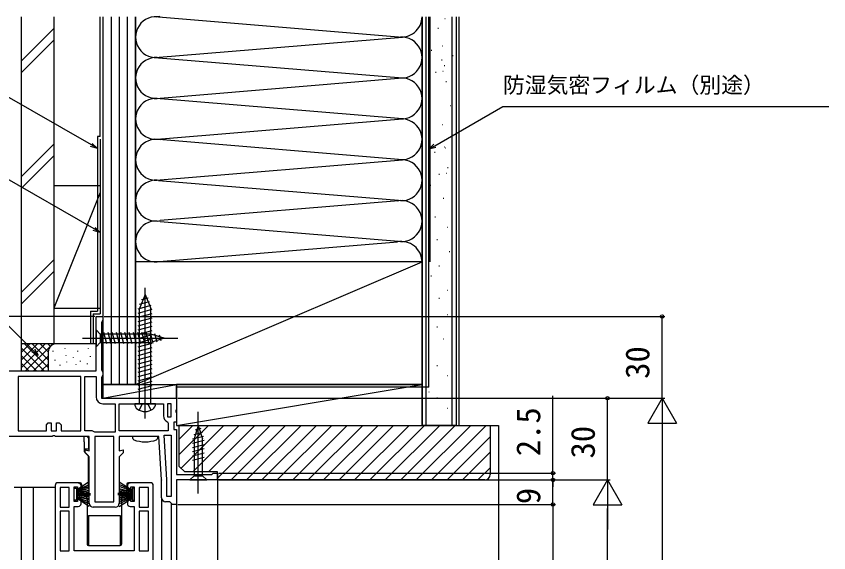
# Model space of a CAD drawing. Units: millimetres, scale not verified. Extents: x -525 to 525, y -785 to 781.
# Drawn here: x -276.9 to 21, y 388.5 to 585.4 of the extents above; entities that cross this region are included whole.
import ezdxf
from ezdxf.enums import TextEntityAlignment as Align

# ---------------------------------------------------------------- set-up
doc = ezdxf.new("R2010")
doc.units = ezdxf.units.MM
doc.header["$LTSCALE"] = 4
for name, color, linetype in [('0-2_YKK_11', 7, 'Continuous'), ('0-4_YKK_12', 2, 'Continuous'), ('0-5_YKK_13', 4, 'Continuous'), ('0-7_YKK_D', 6, 'Continuous'), ('0-9_YSS_K', 3, 'Continuous'), ('0-A_YSS_KE', 3, 'Continuous')]:
    doc.layers.add(name, color=color, linetype=linetype)
doc.styles.add('ＭＳ ゴシック', font='')
doc.styles.get('ＭＳ ゴシック').set_extended_font_data('MS Gothic')

msp = doc.modelspace()

# ---------------------------------------------------------------- linework, layer by layer
at = {"layer": '0-2_YKK_11'}
for p, q in [((-254.1, 414.236), (-261.6, 414.236)), ((-227.6, 414.236), (-235.1, 414.236)), ((-240.6, 405.236), (-248.6, 405.236))]:
    msp.add_line(p, q, dxfattribs=at)
for points in [[(-325.1, 455.236), (-247.6, 455.236), (-247.6, 475.236), (-245.1, 475.236), (-245.1, 473.936), (-245.35, 473.503), (-245.6, 473.07), (-245.6, 455.602), (-245.35, 455.169), (-245.1, 454.736), (-245.1, 453.736), (-245.35, 453.303), (-245.6, 452.87), (-245.6, 445.236), (-218.1, 445.236), (-218.1, 441.161), (-218.288, 440.77), (-218.288, 440.302), (-218.1, 439.912), (-218.1, 436.436), (-219.1, 436.436), (-219.1, 433.736), (-218.1, 433.736), (-218.1, 417.236), (-205.192, 417.236), (-204.896, 417.486), (-204.6, 417.736), (-203.1, 417.736), (-203.1, 415.236), (-218.1, 415.236), (-218.1, 406.236), (-219.6, 406.236), (-220.1, 406.736), (-220.6, 407.236), (-222.1, 407.236)], [(-251.7, 433.236), (-251.7, 453.236), (-247.6, 453.236), (-247.6, 445.736)], [(-245.1, 443.236), (-240.6, 443.236), (-240.6, 432.736), (-248.1, 432.736), (-248.533, 432.986), (-248.966, 433.236), (-251.7, 433.236)], [(-221.1, 433.236), (-239.1, 433.236), (-239.1, 443.236), (-222.9, 443.236), (-222.9, 438.736)], [(-221.422, 436.588), (-221.1, 436.121), (-221.1, 433.236)], [(-250.1, 406.736), (-250.1, 423.736), (-251.6, 425.236), (-251.6, 426.297), (-250.1, 425.895), (-250.1, 431.236), (-262.476, 431.236), (-262.866, 431.424), (-263.335, 431.424), (-263.725, 431.236), (-290.1, 431.236), (-290.1, 425.895), (-288.6, 426.297), (-288.6, 425.236), (-290.1, 423.736), (-290.1, 406.736)], [(-223.6, 408.736), (-223.6, 415.236), (-224.6, 431.236), (-239.1, 431.236), (-239.1, 425.895), (-237.6, 426.297), (-237.6, 425.236), (-239.1, 423.736), (-239.1, 406.736)], [(-262.6, 413.236), (-262.6, 355.236), (-259.978, 355.236), (-259.658, 355.812), (-260.2, 356.68), (-260.2, 362.036), (-255.393, 362.036), (-256.385, 356.41)], [(-253.1, 406.536), (-253.1, 408.536), (-254.4, 408.536), (-254.4, 407.336), (-255.6, 407.336), (-255.6, 412.736), (-254.4, 412.736), (-254.4, 411.536), (-253.1, 411.536), (-253.1, 413.236)], [(-236.1, 413.236), (-236.1, 411.536), (-234.8, 411.536), (-234.8, 412.736), (-233.6, 412.736), (-233.6, 407.336), (-234.8, 407.336), (-234.8, 408.536), (-236.1, 408.536), (-236.1, 406.536)], [(-229.629, 339.063), (-226.6, 356.236), (-226.6, 413.236)], [(-235.1, 405.536), (-233.6, 405.536), (-233.6, 389.236), (-255.6, 389.236), (-255.6, 405.536), (-254.1, 405.536)]]:
    msp.add_lwpolyline(points, dxfattribs=at)
for points in [[(-253.2, 453.236), (-276.1, 453.236), (-276.1, 433.236), (-265.8, 433.236), (-265.8, 435.536), (-265.1, 436.236), (-264.1, 436.236), (-264.1, 433.236), (-262.1, 433.236), (-262.1, 436.236), (-261.1, 436.236), (-260.4, 435.536), (-260.4, 433.236), (-253.2, 433.236)], [(-220.1, 438.436), (-220.1, 443.236), (-221.4, 443.236), (-221.4, 438.436)], [(-248.1, 431.236), (-248.1, 407.236), (-241.1, 407.236), (-241.1, 431.236)], [(-220.1, 431.736), (-220.1, 409.236), (-221.6, 409.236), (-221.6, 415.299), (-222.628, 431.736)], [(-260.8, 412.436), (-260.8, 405.236), (-257.4, 405.236), (-257.4, 412.436)], [(-231.8, 412.436), (-231.8, 405.236), (-228.4, 405.236), (-228.4, 412.436)], [(-257.4, 389.236), (-257.4, 403.836), (-260.8, 403.836), (-260.8, 389.236)], [(-231.8, 403.836), (-231.8, 389.236), (-228.4, 389.236), (-228.4, 403.836)]]:
    msp.add_lwpolyline(points, close=True, dxfattribs=at)
for centre, radius, start, end in [((-245.1, 445.736), 2.5, 180.00001, 269.99999), ((-220.6, 438.736), 2.3, 180, 249.07516), ((-261.6, 413.236), 1, 90.00001, 179.99999), ((-254.1, 413.236), 1, 0.00001, 89.99999), ((-235.1, 413.236), 1, 90.00001, 179.99999), ((-227.6, 413.236), 1, 0.00001, 89.99999), ((-222.1, 408.736), 1.5, 180.00001, 269.99999), ((-254.1, 406.536), 1, 270.00001, 359.99999), ((-248.6, 406.736), 1.5, 180.00001, 269.99999), ((-240.6, 406.736), 1.5, 270.00001, 359.99999), ((-235.1, 406.536), 1, 180.00001, 269.99999)]:
    msp.add_arc(centre, radius, start, end, dxfattribs=at)
at = {"layer": '0-4_YKK_12'}
for p, q in [((-223.6, 415.236), (-223.6, 415.221)), ((-203.1, 415.736), (-203.1, 202.236)), ((-275.1, 412.536), (-275.1, 202.236)), ((-270.6, 412.536), (-270.6, 202.236)), ((-223.6, 408.736), (-223.6, 202.236)), ((-220.1, 406.736), (-220.1, 202.236)), ((-218.1, 406.736), (-218.1, 202.236))]:
    msp.add_line(p, q, dxfattribs=at)
at = {"layer": '0-5_YKK_13'}
for p, q in [((-229.6, 437.836), (-229.6, 485.736)), ((-229.6, 483.236), (-231.7, 478.166)), ((-229.6, 483.236), (-227.5, 478.166)), ((-231.643, 479.743), (-227.966, 480.728)), ((-230.919, 481.489), (-228.545, 482.126)), ((-232.2, 478.04), (-227.387, 479.33)), ((-232.2, 476.487), (-227, 477.881)), ((-231.7, 443.236), (-231.7, 478.166)), ((-227.5, 443.236), (-227.5, 478.166)), ((-232.2, 474.934), (-227, 476.328)), ((-232.2, 473.382), (-227, 474.775)), ((-232.2, 471.829), (-227, 473.222)), ((-232.2, 470.276), (-227, 471.669)), ((-247.6, 470.336), (-247.6, 464.136)), ((-247.6, 470.336), (-246.05, 468.786)), ((-227.516, 468.786), (-246.05, 468.786)), ((-246.05, 468.786), (-246.05, 465.686)), ((-243.624, 465.136), (-244.749, 469.336)), ((-242.071, 465.136), (-243.196, 469.336)), ((-240.518, 465.136), (-241.644, 469.336)), ((-238.965, 465.136), (-240.091, 469.336)), ((-237.412, 465.136), (-238.538, 469.336)), ((-235.859, 465.136), (-236.985, 469.336)), ((-234.307, 465.136), (-235.432, 469.336)), ((-232.754, 465.136), (-233.879, 469.336)), ((-231.201, 465.136), (-232.326, 469.336)), ((-232.2, 468.723), (-227, 470.116)), ((-232.2, 467.17), (-227, 468.563)), ((-229.648, 465.136), (-230.773, 469.336)), ((-228.095, 465.136), (-229.22, 469.336)), ((-226.611, 465.395), (-227.667, 469.336)), ((-222.6, 467.236), (-227.516, 468.786)), ((-225.179, 465.846), (-225.993, 468.882)), ((-223.747, 466.298), (-224.297, 468.348)), ((-252.6, 467.236), (-217.6, 467.236)), ((-247.6, 464.136), (-246.05, 465.686)), ((-246.05, 465.686), (-227.516, 465.686)), ((-232.2, 465.617), (-227, 467.01)), ((-232.2, 464.064), (-227, 465.457)), ((-222.6, 467.236), (-227.516, 465.686)), ((-232.2, 462.511), (-227, 463.904)), ((-232.2, 460.958), (-227, 462.352)), ((-232.2, 459.405), (-227, 460.799)), ((-232.2, 457.852), (-227, 459.246)), ((-232.2, 456.299), (-227, 457.693)), ((-232.2, 454.747), (-227, 456.14)), ((-232.2, 453.194), (-227, 454.587)), ((-232.2, 451.641), (-227, 453.034)), ((-232.2, 450.088), (-227, 451.481)), ((-232.2, 448.535), (-227, 449.928)), ((-225.8, 443.236), (-233.4, 443.236)), ((-231.75, 440.845), (-230.694, 442.964)), ((-229.6, 443.236), (-230.694, 442.964)), ((-229.6, 443.236), (-228.507, 442.964)), ((-227.45, 440.845), (-228.507, 442.964)), ((-210.1, 410.236), (-210.1, 440.236)), ((-210.1, 435.236), (-211.65, 430.32)), ((-210.1, 435.236), (-208.55, 430.32)), ((-208.71, 432.657), (-211.747, 431.844)), ((-209.162, 434.089), (-211.212, 433.54)), ((-251.9, 431.236), (-251.9, 431.206)), ((-250.9, 431.236), (-251.9, 431.236)), ((-251.9, 429.236), (-251.9, 431.206)), ((-251.9, 429.236), (-251.9, 425.736)), ((-250.4, 430.736), (-250.4, 426.536)), ((-234.1, 430.461), (-234.1, 431.243)), ((-225.1, 431.243), (-234.1, 431.243)), ((-225.1, 431.243), (-225.1, 430.461)), ((-208.259, 431.225), (-212.2, 430.169)), ((-208, 429.742), (-212.2, 428.616)), ((-211.65, 430.32), (-211.65, 416.786)), ((-208.55, 416.786), (-208.55, 430.32)), ((-250.4, 426.536), (-251.9, 426.536)), ((-208, 428.189), (-212.2, 427.063)), ((-208, 426.636), (-212.2, 425.511)), ((-251.9, 425.736), (-251.9, 425.636)), ((-251.9, 425.636), (-250.4, 424.136)), ((-250.4, 412.536), (-250.4, 424.136)), ((-208, 425.083), (-212.2, 423.958)), ((-208, 423.53), (-212.2, 422.405)), ((-250.102, 414.501), (-254.802, 411.529)), ((-254.1, 414.236), (-253.4, 414.236)), ((-239.102, 414.501), (-234.402, 411.529)), ((-235.8, 414.236), (-235.1, 414.236)), ((-213.2, 415.236), (-211.65, 416.786)), ((-213.2, 415.236), (-207, 415.236)), ((-211.65, 416.786), (-208.55, 416.786)), ((-207, 415.236), (-208.55, 416.786)), ((-262.6, 412.536), (-277.6, 412.536)), ((-255.602, 407.779), (-255.602, 412.279)), ((-254.802, 411.329), (-250.102, 413.588)), ((-254.802, 411.129), (-250.102, 412.793)), ((-250.102, 412.118), (-254.802, 410.929)), ((-254.802, 410.729), (-250.102, 411.561)), ((-250.102, 411.124), (-254.802, 410.529)), ((-252.9, 413.736), (-252.9, 411.148)), ((-250.4, 412.536), (-252.9, 412.536)), ((-234.402, 411.329), (-239.102, 413.588)), ((-234.402, 411.129), (-239.102, 412.793)), ((-239.102, 412.118), (-234.402, 410.929)), ((-234.402, 410.729), (-239.102, 411.561)), ((-239.102, 411.124), (-234.402, 410.529)), ((-236.3, 413.736), (-236.3, 411.148)), ((-233.602, 407.779), (-233.602, 412.279)), ((-254.802, 410.329), (-250.102, 410.805)), ((-254.802, 410.229), (-249.602, 410.229)), ((-254.802, 409.829), (-249.602, 409.829)), ((-254.802, 409.729), (-250.102, 409.254)), ((-250.102, 408.935), (-254.802, 409.529)), ((-254.802, 409.329), (-250.102, 408.497)), ((-250.102, 407.941), (-254.802, 409.129)), ((-254.802, 408.929), (-250.102, 407.265)), ((-254.802, 408.729), (-250.102, 406.471)), ((-250.102, 405.558), (-254.802, 408.529)), ((-252.9, 410.236), (-252.092, 410.236)), ((-251.436, 409.686), (-252.722, 410.765)), ((-250.9, 408.537), (-250.9, 391.736)), ((-234.402, 410.229), (-239.602, 410.229)), ((-234.402, 409.829), (-239.602, 409.829)), ((-234.402, 410.329), (-239.102, 410.805)), ((-234.402, 409.729), (-239.102, 409.254)), ((-239.102, 408.935), (-234.402, 409.529)), ((-234.402, 409.329), (-239.102, 408.497)), ((-239.102, 407.941), (-234.402, 409.129)), ((-234.402, 408.929), (-239.102, 407.265)), ((-234.402, 408.729), (-239.102, 406.471)), ((-239.102, 405.558), (-234.402, 408.529)), ((-238.3, 408.537), (-238.3, 391.736)), ((-237.765, 409.686), (-236.479, 410.765)), ((-237.109, 410.236), (-236.3, 410.236)), ((-250.4, 402.236), (-238.8, 402.236)), ((-250.4, 402.236), (-250.4, 391.236)), ((-238.8, 402.236), (-238.8, 391.236)), ((-250.4, 391.236), (-238.8, 391.236))]:
    msp.add_line(p, q, dxfattribs=at)
for points in [[(-255.602, 412.279), (-254.802, 412.279), (-254.802, 407.779), (-255.602, 407.779)], [(-233.602, 412.279), (-234.402, 412.279), (-234.402, 407.779), (-233.602, 407.779)]]:
    msp.add_lwpolyline(points, dxfattribs=at)
for centre, radius, start, end in [((-231.001, 443.187), 2.4, 178.83014, 234.29996), ((-229.6, 445.136), 4.8, 234.29996, 305.70004), ((-228.2, 443.187), 2.4, 305.70004, 1.16986), ((-250.9, 430.736), 0.5, 0, 90), ((-233.6, 430.461), 0.5, 180, 249.64559), ((-229.6, 441.243), 12, 249.64559, 290.35441), ((-225.6, 430.461), 0.5, 290.35441, 0), ((-253.4, 413.736), 0.5, 0, 90), ((-235.8, 413.736), 0.5, 90, 180), ((-252.4, 411.148), 0.5, 180, 230), ((-236.8, 411.148), 0.5, 310, 0), ((-252.4, 408.537), 1.5, 0, 50), ((-236.8, 408.537), 1.5, 130, 180), ((-250.4, 391.736), 0.5, 180, 270), ((-238.8, 391.736), 0.5, 270, 0)]:
    msp.add_arc(centre, radius, start, end, dxfattribs=at)
at = {"layer": '0-7_YKK_D'}
for p, q in [((-248.1, 475.236), (-352, 475.236)), ((-244.6, 475.236), (-39.1, 475.236)), ((-40.1, 445.236), (-40.1, 475.236)), ((-217.6, 445.236), (-39.1, 445.236)), ((-217.6, 445.236), (-39.1, 445.236)), ((-217.6, 445.236), (-59.1, 445.236)), ((-80.1, 417.736), (-80.1, 446.063)), ((-60.1, 415.236), (-60.1, 445.236)), ((-40.1, 445.236), (-45.35, 436.143)), ((-40.1, 445.236), (-34.85, 436.143)), ((-40.1, 445.236), (-40.1, 427.05)), ((-45.35, 436.143), (-34.85, 436.143)), ((-40.1, 434.736), (-40.1, 5.736)), ((-202.6, 417.736), (-79.1, 417.736)), ((-80.1, 415.236), (-80.1, 417.736)), ((-202.6, 415.236), (-59.1, 415.236)), ((-202.6, 415.236), (-59.1, 415.236)), ((-202.6, 415.236), (-79.1, 415.236)), ((-202.6, 415.236), (-79.1, 415.236)), ((-80.1, 415.236), (-80.1, 412.686)), ((-80.1, 406.236), (-80.1, 415.236)), ((-60.1, 415.236), (-65.35, 406.143)), ((-60.1, 415.236), (-54.85, 406.143)), ((-60.1, 415.236), (-60.1, 397.05)), ((-217.6, 406.236), (-79.1, 406.236)), ((-217.6, 406.236), (-79.1, 406.236)), ((-80.1, 406.236), (-80.1, 338.236)), ((-65.35, 406.143), (-54.85, 406.143)), ((-60.1, 5.736), (-60.1, 404.736))]:
    msp.add_line(p, q, dxfattribs=at)
for points in [[(-247.1, 536.879), (-249.309, 538.154), (-281.833, 556.932), (-389.868, 556.932)], [(-125.601, 536.583), (-123.393, 537.858), (-98.483, 552.24), (21.015, 552.24)], [(-248.967, 538.746), (-247.1, 536.879), (-249.65, 537.563)], [(-123.051, 537.266), (-125.601, 536.583), (-123.735, 538.449)], [(-246.1, 506.061), (-248.309, 507.336), (-281.833, 526.691), (-372.265, 526.691)], [(-247.967, 507.928), (-246.1, 506.061), (-248.65, 506.744)], [(-268.8, 460.908), (-270.603, 462.711), (-298.771, 490.878), (-383.292, 490.878)], [(-270.12, 463.194), (-268.8, 460.908), (-271.087, 462.228)]]:
    msp.add_lwpolyline(points, dxfattribs=at)
for centre in [(-40.1, 475.236), (-60.1, 445.236), (-80.1, 417.736), (-80.1, 415.236), (-80.1, 415.236), (-80.1, 406.236), (-80.1, 406.236)]:
    msp.add_circle(centre, 0.637, dxfattribs=at)
at = {"layer": '0-9_YSS_K'}
for p, q in [((-245.1, 585.235), (-245.1, 450.236)), ((-242.1, 585.235), (-242.1, 450.236)), ((-239.1, 585.235), (-239.1, 450.236)), ((-236.1, 450.236), (-236.1, 585.235)), ((-233.1, 495.235), (-233.1, 585.235)), ((-233.1, 450.236), (-233.1, 585.235)), ((-233.1, 585.235), (-233.1, 495.236)), ((-224.656, 585.126), (-135.219, 577.735)), ((-128.1, 495.235), (-128.1, 585.235)), ((-126.6, 435.236), (-126.6, 585.235)), ((-125.1, 495.236), (-125.1, 585.235)), ((-119.765, 584.529), (-119.565, 584.529)), ((-117.1, 435.236), (-117.1, 585.235)), ((-114.6, 585.235), (-114.6, 435.236)), ((-275.1, 568.874), (-263.1, 580.874)), ((-122.249, 581.052), (-122.049, 581.052)), ((-275.1, 564.631), (-263.1, 576.631)), ((-225.906, 570.242), (-135.219, 577.735)), ((-124.746, 572.92), (-124.546, 572.92)), ((-120.745, 574.521), (-120.545, 574.521)), ((-226.189, 570.252), (-135.219, 562.735)), ((-120.908, 569.412), (-120.708, 569.412)), ((-116.907, 571.013), (-116.707, 571.013)), ((-119.945, 567.318), (-119.745, 567.318)), ((-123.146, 564.917), (-122.946, 564.917)), ((-120.502, 565.217), (-120.302, 565.217)), ((-224.069, 555.393), (-135.219, 562.735)), ((-119.308, 561.409), (-119.108, 561.409)), ((-135.219, 547.735), (-226.918, 555.313)), ((-117.707, 552.606), (-117.507, 552.606)), ((-225.068, 540.311), (-135.219, 547.735)), ((-120.767, 545.675), (-120.567, 545.675)), ((-135.219, 532.735), (-225.993, 540.236)), ((-275.1, 526.447), (-263.1, 538.447)), ((-120.021, 537.469), (-119.821, 537.469)), ((-119.517, 537.075), (-119.317, 537.075)), ((-275.1, 522.205), (-263.1, 534.205)), ((-123.519, 535.475), (-123.319, 535.475)), ((-224.035, 525.396), (-135.219, 532.735)), ((-121.918, 527.472), (-121.718, 527.472)), ((-119.275, 527.771), (-119.075, 527.771)), ((-118.717, 529.873), (-118.517, 529.873)), ((-224.656, 525.126), (-135.219, 517.735)), ((-263.1, 523.236), (-246.1, 523.236)), ((-263.1, 523.236), (-263.1, 478.236)), ((-125.119, 523.47), (-124.919, 523.47)), ((-246.1, 520.736), (-263.1, 478.236)), ((-120.317, 518.668), (-120.117, 518.668)), ((-135.219, 517.735), (-224.069, 510.393)), ((-224.069, 510.077), (-135.219, 502.735)), ((-123.377, 511.737), (-123.177, 511.737)), ((-118.901, 508.007), (-118.701, 508.007)), ((-122.631, 503.531), (-122.431, 503.531)), ((-225.906, 495.242), (-137.132, 502.577)), ((-118.155, 499.056), (-117.955, 499.056)), ((-263.1, 496.021), (-275.1, 484.021)), ((-233.1, 450.236), (-128.1, 495.236)), ((-275.1, 479.778), (-263.1, 491.778)), ((-121.885, 493.834), (-121.685, 493.834)), ((-124.869, 490.104), (-124.669, 490.104)), ((-118.901, 484.882), (-118.701, 484.882)), ((-121.885, 481.898), (-121.685, 481.898)), ((-263.1, 478.236), (-246.1, 478.236)), ((-245.1, 478.236), (-245.1, 463.236)), ((-125.615, 478.914), (-125.415, 478.914)), ((-118.901, 475.93), (-118.701, 475.93)), ((-122.631, 471.454), (-122.431, 471.454)), ((-275.1, 465.236), (-275.1, 455.236)), ((-262.1, 465.236), (-275.1, 465.236)), ((-275.1, 456.378), (-266.243, 465.236)), ((-275.1, 459.207), (-269.071, 465.236)), ((-275.1, 462.035), (-271.899, 465.236)), ((-275.1, 464.864), (-274.728, 465.236)), ((-273.787, 465.236), (-265.1, 456.55)), ((-273.414, 455.236), (-263.414, 465.236)), ((-270.958, 465.236), (-265.1, 459.378)), ((-268.13, 465.236), (-265.1, 462.207)), ((-265.301, 465.236), (-264.32, 464.255)), ((-262.473, 465.236), (-262.452, 465.215)), ((-247.6, 465.236), (-262.1, 465.236)), ((-120.393, 466.978), (-120.193, 466.978)), ((-275.1, 463.721), (-266.615, 455.236)), ((-265.1, 462.236), (-265.1, 455.236)), ((-263.273, 462.431), (-263.273, 462.631)), ((-258.933, 463.433), (-258.933, 463.633)), ((-254.26, 462.431), (-254.26, 462.631)), ((-250.418, 463.433), (-250.418, 463.633)), ((-245.1, 462.236), (-245.1, 458.699)), ((-125.615, 462.502), (-125.415, 462.502)), ((-275.1, 460.893), (-269.444, 455.236)), ((-270.586, 455.236), (-265.1, 460.721)), ((-262.605, 459.093), (-262.605, 459.293)), ((-258.599, 460.762), (-258.599, 460.962)), ((-255.806, 460.159), (-255.806, 460.359)), ((-253.258, 458.759), (-253.258, 458.959)), ((-249.586, 460.428), (-249.586, 460.628)), ((-275.1, 458.065), (-272.272, 455.236)), ((-267.757, 455.236), (-265.083, 457.911)), ((-260.774, 457.237), (-260.774, 457.437)), ((-258.266, 458.425), (-258.266, 458.625)), ((-254.845, 457.452), (-254.845, 457.652)), ((-250.752, 457.756), (-250.752, 457.956)), ((-122.631, 457.28), (-122.431, 457.28)), ((-118.901, 453.551), (-118.701, 453.551)), ((-245.1, 450.236), (-245.1, 445.236)), ((-245.1, 450.236), (-218.1, 450.236)), ((-245.1, 445.236), (-218.1, 450.236)), ((-233.1, 450.236), (-245.1, 450.236)), ((-218.1, 445.236), (-218.1, 450.236)), ((-218.1, 435.236), (-128.1, 450.236)), ((-125.615, 447.567), (-125.415, 447.567)), ((-245.1, 445.236), (-218.1, 445.236)), ((-122.631, 445.345), (-122.431, 445.345)), ((-118.901, 441.615), (-118.701, 441.615)), ((-217.1, 430.189), (-212.053, 435.236)), ((-217.1, 424.532), (-206.396, 435.236)), ((-216.42, 419.556), (-200.739, 435.236)), ((-212.082, 418.236), (-195.082, 435.236)), ((-206.425, 418.236), (-189.425, 435.236)), ((-203.1, 415.904), (-183.769, 435.236)), ((-198.112, 415.236), (-178.112, 435.236)), ((-192.455, 415.236), (-172.455, 435.236)), ((-186.798, 415.236), (-166.798, 435.236)), ((-181.141, 415.236), (-161.141, 435.236)), ((-175.484, 415.236), (-155.484, 435.236)), ((-169.827, 415.236), (-149.827, 435.236)), ((-164.171, 415.236), (-144.171, 435.236)), ((-158.514, 415.236), (-138.514, 435.236)), ((-152.857, 415.236), (-132.857, 435.236)), ((-147.2, 415.236), (-127.2, 435.236)), ((-141.543, 415.236), (-121.543, 435.236)), ((-135.886, 415.236), (-115.886, 435.236)), ((-130.229, 415.236), (-110.229, 435.236)), ((-124.573, 415.236), (-104.573, 435.236)), ((-118.916, 415.236), (-103.1, 431.051)), ((-113.259, 415.236), (-103.1, 425.395)), ((-107.602, 415.236), (-103.1, 419.738))]:
    msp.add_line(p, q, dxfattribs=at)
msp.add_lwpolyline([(-218.1, 435.236), (-128.1, 435.236), (-128.1, 450.236), (-218.1, 450.236)], close=True, dxfattribs=at)
msp.add_lwpolyline([(-103.1, 435.236), (-100.1, 435.236), (-100.1, 202.236)], dxfattribs=at)
for centre, radius, start, end in [((-225.6, 577.735), 7.5, 78.21668, 281.78379), ((-225.6, 592.735), 7.5, 270, 281.78379), ((-135.6, 585.235), 7.5, 258.21646, 0), ((-135.6, 570.235), 7.5, 258.21646, 101.78354), ((-225.6, 562.735), 7.5, 78.21668, 281.78356), ((-135.6, 555.235), 7.5, 258.21646, 101.78364), ((-225.6, 547.735), 7.5, 78.21644, 281.78379), ((-135.6, 540.235), 7.5, 258.21646, 101.78354), ((-225.6, 532.735), 7.5, 78.21668, 281.78379), ((-135.6, 525.235), 7.5, 258.21646, 101.78354), ((-225.6, 517.735), 7.5, 78.21668, 281.78379), ((-135.6, 510.235), 7.5, 258.21646, 101.78354), ((-225.6, 502.735), 7.5, 78.21668, 281.78379), ((-135.6, 495.235), 7.5, 0, 101.78354), ((-262.1, 462.236), 3, 90, 180)]:
    msp.add_arc(centre, radius, start, end, dxfattribs=at)
at = {"layer": '0-A_YSS_KE'}
for p, q in [((-275.1, 585.235), (-275.1, 465.236)), ((-263.1, 585.235), (-263.1, 465.236)), ((-246.1, 541.236), (-246.1, 585.235)), ((-128.1, 585.235), (-128.1, 435.236)), ((-125.601, 449.236), (-125.601, 585.235)), ((-247.1, 541.236), (-247.1, 477.236)), ((-246.1, 541.236), (-247.1, 541.236)), ((-246.1, 540.236), (-246.1, 476.236)), ((-249.6, 477.236), (-247.079, 477.236)), ((-249.6, 477.236), (-249.6, 465.236)), ((-248.6, 476.236), (-246.1, 476.236)), ((-248.6, 476.236), (-248.6, 465.236)), ((-263.1, 465.236), (-275.1, 465.236)), ((-125.601, 449.236), (-218.102, 449.236))]:
    msp.add_line(p, q, dxfattribs=at)
for points in [[(-115.6, 585.235), (-115.6, 435.236), (-128.1, 435.236)], [(-217.1, 435.236), (-103.1, 435.236), (-103.1, 417.236)], [(-105.1, 415.236), (-203.1, 415.236), (-203.1, 418.236), (-215.1, 418.236), (-217.1, 420.236), (-217.1, 435.236)]]:
    msp.add_lwpolyline(points, dxfattribs=at)
msp.add_lwpolyline([(-128.1, 450.236), (-128.1, 495.236), (-233.1, 495.236), (-233.1, 450.236)], close=True, dxfattribs=at)
msp.add_arc((-105.1, 417.236), 2, 270.00001, 359.99999, dxfattribs=at)

# ---------------------------------------------------------------- texts
at = {"layer": '0-7_YKK_D', "style": 'ＭＳ ゴシック'}
msp.add_text('防湿気密フィルム（別途）', height=5.865, dxfattribs=at).set_placement((-98.429, 555.467), align=Align.BOTTOM_LEFT)
for s, p in [('30', (-42.1, 452.356)), ('2.5', (-82.1, 423.95)), ('30', (-62.1, 423.127)), ('9', (-82.1, 406.373))]:
    msp.add_text(s, height=8.798, rotation=90, dxfattribs=at).set_placement(p, align=Align.BOTTOM_LEFT)

doc.saveas('drawing.dxf')
